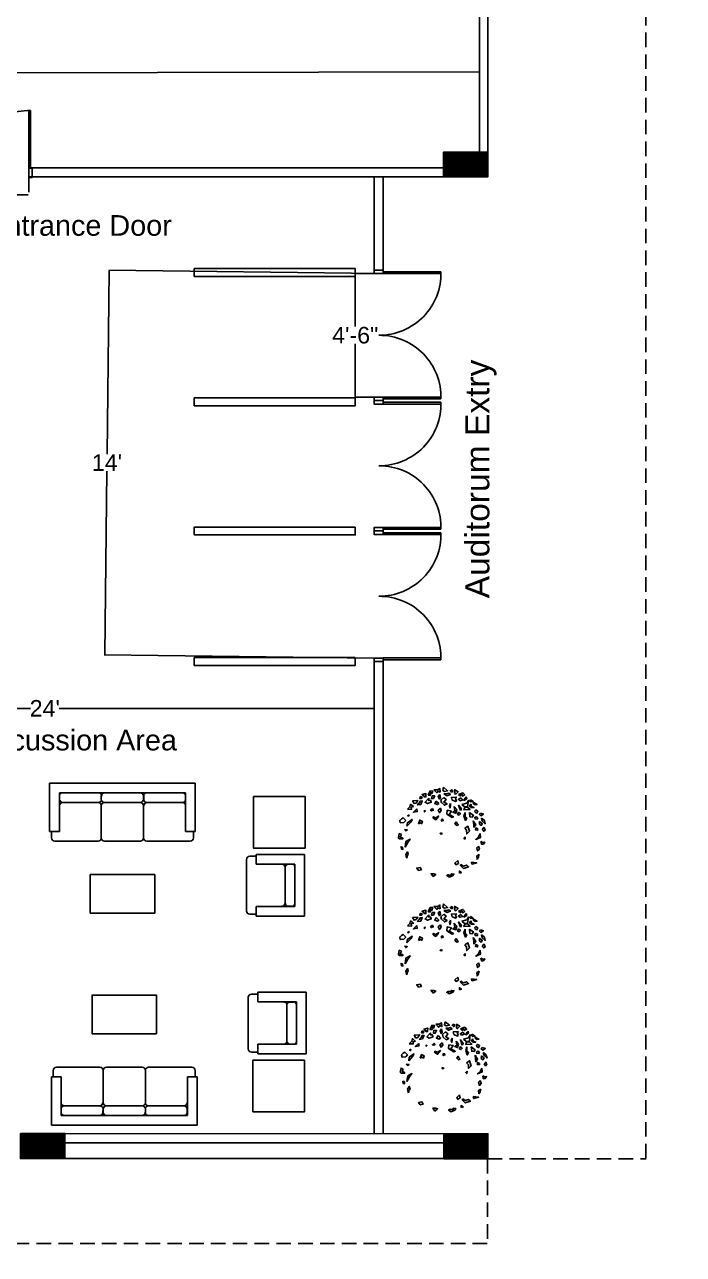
# Model space of a CAD drawing. Header units: inches. Extents: x -913 to 64634, y -1481 to 18188.
# Drawn here: x -252 to 35, y 2962 to 3500 of the extents above; entities that cross this region are included whole.
import ezdxf

# ---------------------------------------------------------------- set-up
doc = ezdxf.new("R2010")
doc.units = ezdxf.units.IN
doc.header["$MEASUREMENT"] = 0
doc.header["$PDMODE"] = 2
doc.linetypes.add('HIDDEN', pattern=[9.525, 6.35, -3.175])
for name, color, linetype in [('01', 1, 'Continuous'), ('1', 7, 'Continuous'), ('Column', 6, 'Continuous'), ('DB wire', 240, 'Continuous'), ('Door', 130, 'Continuous'), ('SB Wire', 11, 'Continuous'), ('Sofa Washroom', 8, 'Continuous'), ('Text', 7, 'Continuous'), ('Wall', 150, 'Continuous')]:
    doc.layers.add(name, color=color, linetype=linetype)
doc.styles.add('ATTR', font='romans.shx', dxfattribs={"width": 0.8, "height": 0.7})
doc.styles.get("Standard").update_dxf_attribs({"font": 'arial.ttf'})
doc.dimstyles.get("Standard").update_dxf_attribs({"dimtxt": 7.25, "dimasz": 0.18, "dimexe": 0.18, "dimexo": 0.0625, "dimgap": 0.09, "dimtad": 0, "dimtih": 1, "dimtoh": 1, "dimdec": 0, "dimzin": 0, "dimdsep": 46, "dimlunit": 4, "dimtxsty": 'Standard', "dimcen": 0.09, "dimadec": 0, "dimazin": 0, "dimtfac": 1, "dimtdec": 0, "dimtofl": 0, "dimtmove": 0, "dimatfit": 3, "dimfxl": 1, "dimtolj": 1, "dimtzin": 0, "dimarcsym": 0})

# ---------------------------------------------------------------- blocks, each defined once
blk = doc.blocks.new('M-MCEN16')
blk.add_lwpolyline([(-0.5, 0.6), (0.5, 0.6), (0.5, 0), (-0.5, 0)], close=True)
blk = doc.blocks.new('M-MC80')
blk.add_lwpolyline([(-0.4, 0), (-0.4, 0.8), (0.4, 0.8), (0.4, 0)], close=True)
blk = doc.blocks.new('DEC1')
for points in [[(-27.902623, 48.490098), (-28.642653, 45.945318), (-26.266303, 45.915268), (-25.694743, 47.690008)], [(-22.482173, 47.292998), (-22.915303, 48.664658), (-25.556323, 50.836408), (-20.701343, 52.081818), (-20.707443, 47.864548)], [(-17.825703, 50.144688), (-15.340965, 55.637398), (-11.893769, 55.475018), (-12.802246, 52.160138), (-14.540878, 53.429518), (-15.347061, 51.420148), (-14.679306, 50.283108)], [(-12.70607, 49.248398), (-13.313744, 45.632738), (-10.937401, 45.602688), (-9.258873, 49.086028)], [(-10.286347, 57.002498), (-6.636353, 53.173978), (-4.977264, 55.300948), (-2.322731, 54.024758), (-2.654549, 58.704078), (-5.640907, 57.002498)], [(-2.654549, 51.047028), (-4.645447, 48.494678), (-3.318176, 45.091538), (-1.990913, 46.793108)], [(2.096443, 60.253408), (0.995445, 56.151728), (3.318161, 54.875548), (7.299967, 55.726328)], [(2.654526, 51.897798), (6.304517, 49.345458), (10.949967, 51.047028), (8.959067, 52.748598), (6.304517, 51.897798)], [(13.272677, 57.002498), (10.949967, 55.726328), (12.609047, 54.024758), (14.268137, 54.875548)], [(16.259037, 52.323198), (16.922667, 53.599378), (16.590857, 57.002498), (20.904477, 54.450148), (17.918117, 51.472418)], [(21.568117, 51.047028), (27.209017, 53.173978), (29.531737, 50.621628), (26.545377, 48.920058), (26.213557, 51.047028), (24.222657, 50.196248), (23.890837, 48.920058)], [(31.522627, 48.069288), (29.863537, 46.367708), (28.536287, 43.389968), (32.186277, 45.516938)], [(-44.561383, 31.831348), (-39.273253, 31.705098), (-39.604093, 34.382268), (-36.824663, 35.356908), (-40.368063, 38.431048), (-41.276543, 35.116178)], [(-38.104163, 42.886048), (-35.982343, 39.207198), (-33.437553, 39.947208), (-31.223573, 43.364378)], [(-32.518103, 32.329788), (-36.831723, 28.075868), (-31.854473, 28.926648)], [(-31.801213, 37.372358), (-27.415503, 38.148518), (-25.333863, 42.636518), (-27.944843, 42.431948), (-29.220293, 39.953298)], [(-17.061733, 46.095918), (-21.688173, 40.867878), (-18.577893, 39.165388), (-13.789101, 40.946228), (-14.889992, 43.454908), (-16.965533, 43.184148)], [(-12.277245, 32.755178), (-14.599968, 30.628218), (-13.604515, 29.777438), (-11.2818, 30.628218)], [(-7.299988, 42.539188), (-9.290886, 39.136068), (-5.640907, 37.859878), (-3.981812, 39.136068)], [(-1.990913, 33.180578), (-4.977264, 30.628218), (-3.318176, 27.225088), (-0.99546, 30.202838)], [(2.322716, 47.218508), (-1.327278, 43.815368), (-0.66365, 40.412228), (3.318161, 37.009098), (6.636337, 38.710668), (2.654526, 40.837618), (5.309077, 44.666158)], [(10.949967, 39.136068), (9.622697, 36.158308), (10.618147, 33.605958), (10.949967, 36.158308)], [(19.245397, 47.643888), (12.277227, 47.218508), (13.272677, 43.815368), (17.918117, 41.688418), (18.913577, 44.240768), (17.254487, 45.516938)], [(15.927217, 35.307528), (16.922667, 29.777438), (14.268137, 28.075868), (17.918117, 26.799688), (19.245397, 31.479008)], [(24.554477, 46.793108), (21.568117, 44.666158), (23.227197, 42.964588), (26.877177, 44.240768)], [(23.890837, 30.202838), (21.568117, 37.009098), (25.218107, 32.329788)], [(25.549927, 37.859878), (32.186277, 39.561448), (34.177167, 43.389968), (33.181717, 35.307528), (29.199917, 34.882128)], [(29.531737, 34.031358), (28.536287, 31.053608), (36.499887, 31.479008), (33.181717, 34.456738)], [(36.831707, 44.240768), (35.836257, 42.539188), (37.163527, 41.263018), (40.481707, 41.688418)], [(37.495347, 38.285278), (35.836257, 35.732928), (38.158977, 34.031358), (41.477157, 34.031358), (38.158977, 35.307528)], [(40.813507, 40.412228), (40.481707, 39.136068), (42.804427, 37.434478), (45.458957, 37.859878)], [(-52.427143, 19.568028), (-50.104423, 20.844198), (-46.786243, 17.441068), (-49.108973, 14.888718), (-53.754413, 14.463338), (-54.418043, 17.441068)], [(-45.127153, 9.784018), (-44.463523, 14.463338), (-38.490813, 18.717258), (-39.818083, 15.739508)], [(-42.472623, 24.672728), (-44.131713, 23.396548), (-42.804433, 22.971158)], [(-30.195383, 13.187148), (-28.536293, 17.866458), (-25.218123, 16.164898), (-26.213573, 13.187148), (-27.872663, 14.463338)], [(-22.563583, 30.628218), (-22.563583, 28.501248), (-21.568133, 29.352038)], [(-5.640907, 20.844198), (-7.963623, 18.291858), (-11.2818, 20.418808), (-11.2818, 22.120378), (-7.963623, 20.844198), (-4.313629, 22.971158)], [(-0.66365, 18.717258), (0.663628, 19.142638), (1.659081, 17.441068), (-0.66365, 16.590288)], [(6.636337, 30.628218), (6.304517, 25.523518), (13.272677, 21.269598), (14.931767, 22.120378), (9.290877, 25.098128), (12.277227, 29.352038)], [(21.568117, 28.075868), (20.240847, 25.098128), (22.231747, 24.247348), (23.890837, 25.948898)], [(29.863537, 27.650488), (28.536287, 22.971158), (30.527177, 17.441068), (32.186277, 20.418808), (29.863537, 22.120378)], [(35.504437, 27.650488), (36.168077, 22.120378), (39.154437, 21.694998), (40.813507, 23.821948)], [(40.481707, 17.015668), (43.799877, 11.910978), (41.477157, 8.507848), (41.145337, 11.910978)], [(44.795317, 26.374298), (42.804427, 28.075868), (42.472607, 29.777438), (43.799877, 31.053608), (46.454417, 29.352038)], [(46.454417, 20.844198), (44.463497, 22.120378), (42.472607, 21.269598), (42.804427, 19.568028), (45.458957, 19.142638)], [(49.772577, 26.799688), (48.445307, 25.098128), (50.436227, 23.396548), (53.754397, 25.523518)], [(48.777127, 16.164898), (48.445307, 12.761768), (50.768037, 11.060198), (52.095307, 13.187148)], [(51.099847, 20.418808), (52.095307, 16.590288), (56.077117, 13.187148), (54.418027, 17.866458)], [(-52.427143, -0.850769), (-55.081683, 0.4254), (-56.077133, -5.104706), (-55.081683, -6.380875), (-50.436243, -6.380875), (-51.099873, -5.104706), (-53.754413, -4.253914)], [(-48.445333, 5.530108), (-46.786243, 3.828518), (-44.795343, 5.104708)], [(-0.66365, 1.276169), (-2.322731, 0.4254), (-1.327278, -0.425384), (0, 0)], [(18.581767, 15.739508), (16.922667, 13.187148), (19.245397, 11.060198), (21.236297, 11.910978), (19.577217, 13.612548)], [(29.531737, 7.231658), (31.854457, 4.679318), (32.186277, 0), (35.504437, 3.403137), (33.513537, 9.784018)], [(46.454417, 6.380878), (46.122607, 4.679318), (43.468057, 5.104708), (43.799877, 7.657058)], [(49.440767, 0.4254), (49.772577, -4.679306), (43.799877, -7.231651), (47.449857, -3.828529)], [(52.095307, 5.955488), (54.086217, 3.403137), (55.745307, 4.679318), (54.418027, 8.082458)], [(-47.449883, -17.015672), (-46.454433, -9.784004), (-41.145353, -6.806266), (-44.131713, -11.06018)], [(30.195357, -3.828529), (28.536287, -5.53009), (29.863537, -6.806266)], [(47.118057, -15.739494), (45.127137, -17.866462), (46.122607, -22.120372), (48.445307, -19.568022)], [(50.436227, -9.784004), (51.099847, -13.187141), (53.754397, -13.187141), (55.413487, -10.634796), (53.090757, -11.06018)], [(-50.768053, -17.015672), (-50.436243, -19.993412), (-52.427143, -19.568022), (-52.758963, -16.590282)], [(-45.458983, -31.478992), (-46.786243, -26.799672), (-44.463523, -23.396552), (-43.468073, -26.374292), (-44.463523, -28.075852)], [(48.113497, -26.799672), (45.127137, -28.501252), (45.458957, -32.755162), (47.118057, -30.202822)], [(-28.204473, -43.389972), (-32.518103, -44.240752), (-30.195383, -47.218492), (-26.545393, -46.367702)], [(20.572657, -34.456732), (16.922667, -37.859872), (18.249947, -39.986832), (21.236297, -38.285262)], [(24.554477, -39.561442), (23.890837, -40.837612), (27.872647, -44.666142), (34.508987, -42.539172), (32.186277, -40.412222), (27.872647, -41.688402)], [(38.158977, -36.583692), (38.822617, -39.136042), (45.127137, -37.434482)], [(-11.2818, -55.300932), (-13.936333, -51.472412), (-10.286347, -51.472412), (-7.963623, -52.323192)], [(9.622697, -56.151712), (6.304517, -54.024762), (8.295417, -52.748592), (8.959067, -53.173982), (12.277227, -53.173982), (12.277227, -51.472412), (15.595407, -51.897802), (14.268137, -54.024762)], [(22.563567, -50.621622), (25.218107, -49.770842), (22.563567, -48.069272)]]:
    blk.add_lwpolyline(points, close=True)
at = {"style": 'ATTR', "width": 0.8, "flags": 9}
blk.add_attdef('ESTCODE', (0, 0), '', height=0.7, dxfattribs=at)
blk = doc.blocks.new('*D105')
at = {"layer": '01', "color": 0, "lineweight": -2, "ltscale": 3, "transparency": 16777216}
for p, q in [((-454.06, 4372.49), (-458.68, 4372.49)), ((-458.5, 4372.31), (-458.5, 4324.08)), ((-458.5, 4268.27), (-458.5, 4316.5)), ((-454.06, 4268.09), (-458.68, 4268.09))]:
    blk.add_line(p, q, dxfattribs=at)
at = {"layer": '01', "color": 0, "ltscale": 3, "transparency": 16777216}
for points in [[(-458.53, 4372.31), (-458.47, 4372.31), (-458.5, 4372.49)], [(-458.53, 4268.27), (-458.47, 4268.27), (-458.5, 4268.09)]]:
    blk.add_solid(points, dxfattribs=at)
at = {"layer": 'DB wire', "color": 0, "linetype": 'HIDDEN', "lineweight": -2, "transparency": 16777216}
for p, q in [((-50.05, 4376), (19.18, 4376)), ((19, 4375.82), (19, 3693.78)), ((19, 3004.28), (19, 3686.32)), ((-50.05, 3004.1), (19.18, 3004.1))]:
    blk.add_line(p, q, dxfattribs=at)
at = {"layer": 'DB wire', "color": 0, "linetype": 'HIDDEN', "transparency": 16777216}
for points in [[(18.97, 4375.82), (19.03, 4375.82), (19, 4376)], [(18.97, 3004.28), (19.03, 3004.28), (19, 3004.1)]]:
    blk.add_solid(points, dxfattribs=at)
at = {"layer": 'Defpoints', "color": 0, "ltscale": 3, "transparency": 16777216}
for p in [(-458.5, 4372.49), (-454, 4372.49), (-454, 4268.09)]:
    blk.add_point(p, dxfattribs=at)
at = {"layer": 'Defpoints', "color": 0, "linetype": 'HIDDEN', "transparency": 16777216}
for p in [(-50.11, 4376), (-50.11, 3004.1), (19, 3004.1)]:
    blk.add_point(p, dxfattribs=at)
at = {"layer": '01', "color": 0, "ltscale": 3, "transparency": 16777216, "insert": (-458.5, 4320.29), "char_height": 7.25, "attachment_point": 5}
blk.add_mtext('\\A1;8\'-8"', dxfattribs=at)
at = {"layer": 'DB wire', "color": 0, "linetype": 'HIDDEN', "transparency": 16777216, "insert": (19, 3690.05), "char_height": 7.25, "attachment_point": 5}
blk.add_mtext('\\A1;114\'-4"', dxfattribs=at)
blk = doc.blocks.new('*D106')
at = {"layer": '01', "color": 0, "lineweight": -2, "ltscale": 3, "transparency": 16777216}
for p, q in [((-538.84, 4360.56), (-538.84, 4360.68)), ((-538.66, 4360.5), (-503.74, 4360.5)), ((-449.43, 4360.5), (-484.34, 4360.5)), ((-449.25, 4360.56), (-449.25, 4360.68))]:
    blk.add_line(p, q, dxfattribs=at)
at = {"layer": '01', "color": 0, "ltscale": 3, "transparency": 16777216}
for points in [[(-538.66, 4360.53), (-538.66, 4360.47), (-538.84, 4360.5)], [(-449.43, 4360.53), (-449.43, 4360.47), (-449.25, 4360.5)]]:
    blk.add_solid(points, dxfattribs=at)
at = {"layer": 'DB wire', "color": 0, "linetype": 'HIDDEN', "lineweight": -2, "transparency": 16777216}
for p, q in [((-557.06, 3004.1), (-557.07, 2966.88)), ((-50.11, 3004.04), (-50.11, 2966.82)), ((-556.89, 2967.06), (-316.28, 2967.03)), ((-50.29, 2967), (-290.9, 2967.03))]:
    blk.add_line(p, q, dxfattribs=at)
at = {"layer": 'DB wire', "color": 0, "linetype": 'HIDDEN', "transparency": 16777216}
for points in [[(-556.89, 2967.09), (-556.89, 2967.03), (-557.07, 2967.06)], [(-50.29, 2967.03), (-50.29, 2966.97), (-50.11, 2967)]]:
    blk.add_solid(points, dxfattribs=at)
at = {"layer": 'Defpoints', "color": 0, "ltscale": 3, "transparency": 16777216}
for p in [(-538.84, 4360.5), (-538.84, 4360.5), (-449.25, 4360.5)]:
    blk.add_point(p, dxfattribs=at)
at = {"layer": 'Defpoints', "color": 0, "linetype": 'HIDDEN', "transparency": 16777216}
for p in [(-557.06, 3004.16), (-50.11, 3004.1), (-50.11, 2967)]:
    blk.add_point(p, dxfattribs=at)
at = {"layer": '01', "color": 0, "ltscale": 3, "transparency": 16777216, "insert": (-494.04, 4360.5), "char_height": 7.25, "attachment_point": 5}
blk.add_mtext('\\A1;7\'-6"', dxfattribs=at)
at = {"layer": 'DB wire', "color": 0, "linetype": 'HIDDEN', "transparency": 16777216, "insert": (-303.59, 2967.03), "char_height": 7.25, "attachment_point": 5}
blk.add_mtext('\\A1;42\'-3"', dxfattribs=at)
blk = doc.blocks.new('*D129')
at = {"layer": '01', "color": 0, "lineweight": -2, "ltscale": 3, "transparency": 16777216}
for p, q in [((-550.67, 3478.23), (-314.96, 3478.74)), ((-53.86, 3479.3), (-289.58, 3478.79)), ((-53.66, 3468.59), (-53.68, 3479.48)), ((-550.83, 3467.52), (-550.85, 3478.41))]:
    blk.add_line(p, q, dxfattribs=at)
at = {"layer": '01', "color": 0, "ltscale": 3, "transparency": 16777216}
for points in [[(-53.86, 3479.33), (-53.86, 3479.27), (-53.68, 3479.3)], [(-550.67, 3478.26), (-550.67, 3478.2), (-550.85, 3478.23)]]:
    blk.add_solid(points, dxfattribs=at)
at = {"layer": 'Defpoints', "color": 0, "ltscale": 3, "transparency": 16777216}
for p in [(-550.85, 3478.23), (-53.66, 3468.53), (-550.83, 3467.45)]:
    blk.add_point(p, dxfattribs=at)
at = {"layer": '01', "color": 0, "ltscale": 3, "transparency": 16777216, "insert": (-302.27, 3478.76), "char_height": 7.25, "attachment_point": 5}
blk.add_mtext('\\A1;41\'-5"', dxfattribs=at)
blk = doc.blocks.new('*D130')
at = {"layer": 'Defpoints', "color": 0, "linetype": 'HIDDEN', "lineweight": -2, "transparency": 16777216}
for p, q in [((-361.59, 3433.07), (-361.59, 3425.32)), ((-250.55, 3433.07), (-250.55, 3425.32)), ((-361.41, 3425.5), (-315.79, 3425.5)), ((-250.73, 3425.5), (-296.34, 3425.5))]:
    blk.add_line(p, q, dxfattribs=at)
at = {"layer": 'Defpoints', "color": 0, "linetype": 'HIDDEN', "transparency": 16777216}
for p in [(-361.59, 3433.13), (-250.55, 3433.13), (-361.59, 3425.5)]:
    blk.add_point(p, dxfattribs=at)
for points in [[(-361.41, 3425.53), (-361.41, 3425.47), (-361.59, 3425.5)], [(-250.73, 3425.53), (-250.73, 3425.47), (-250.55, 3425.5)]]:
    blk.add_solid(points, dxfattribs=at)
at = {"layer": 'Defpoints', "color": 0, "linetype": 'HIDDEN', "transparency": 16777216, "insert": (-306.07, 3425.5), "char_height": 7.25, "attachment_point": 5}
blk.add_mtext('\\A1;9\'-3"', dxfattribs=at)
blk = doc.blocks.new('*D132')
at = {"layer": '01', "color": 0, "lineweight": -2, "ltscale": 3, "transparency": 16777216}
for p, q in [((-215.38, 3392.31), (-216.34, 3312.18)), ((-97.72, 3391.09), (-215.56, 3392.5)), ((-217.38, 3224.58), (-216.43, 3304.72)), ((-99.72, 3223), (-217.56, 3224.41))]:
    blk.add_line(p, q, dxfattribs=at)
at = {"layer": '01', "color": 0, "ltscale": 3, "transparency": 16777216}
for points in [[(-215.41, 3392.31), (-215.35, 3392.31), (-215.38, 3392.49)], [(-217.41, 3224.58), (-217.35, 3224.58), (-217.38, 3224.4)]]:
    blk.add_solid(points, dxfattribs=at)
at = {"layer": 'Defpoints', "color": 0, "ltscale": 3, "transparency": 16777216}
for p in [(-97.66, 3391.09), (-217.38, 3224.4), (-99.66, 3223)]:
    blk.add_point(p, dxfattribs=at)
at = {"layer": '01', "color": 0, "ltscale": 3, "transparency": 16777216, "insert": (-216.38, 3308.45), "char_height": 7.25, "attachment_point": 5}
blk.add_mtext("\\A1;14'", dxfattribs=at)
blk = doc.blocks.new('*D133')
at = {"layer": '01', "color": 0, "lineweight": -2, "ltscale": 3, "transparency": 16777216}
for p, q in [((-99.72, 3391.09), (-108.11, 3391.09)), ((-107.93, 3390.91), (-107.93, 3367.89)), ((-107.93, 3337.27), (-107.93, 3360.3)), ((-99.72, 3337.09), (-108.11, 3337.09))]:
    blk.add_line(p, q, dxfattribs=at)
at = {"layer": '01', "color": 0, "ltscale": 3, "transparency": 16777216}
for points in [[(-107.96, 3390.91), (-107.9, 3390.91), (-107.93, 3391.09)], [(-107.96, 3337.27), (-107.9, 3337.27), (-107.93, 3337.09)]]:
    blk.add_solid(points, dxfattribs=at)
at = {"layer": 'Defpoints', "color": 0, "ltscale": 3, "transparency": 16777216}
for p in [(-107.93, 3391.09), (-99.66, 3391.09), (-99.66, 3337.09)]:
    blk.add_point(p, dxfattribs=at)
at = {"layer": '01', "color": 0, "ltscale": 3, "transparency": 16777216, "insert": (-107.93, 3364.09), "char_height": 7.25, "attachment_point": 5}
blk.add_mtext('\\A1;4\'-6"', dxfattribs=at)
blk = doc.blocks.new('*D140')
at = {"layer": '01', "color": 0, "lineweight": -2, "ltscale": 3, "transparency": 16777216}
for p, q in [((-387.4, 3208.44), (-387.4, 3200.82)), ((-99.66, 3208.44), (-99.66, 3200.82)), ((-387.22, 3201), (-249.83, 3201)), ((-99.84, 3201), (-237.22, 3201))]:
    blk.add_line(p, q, dxfattribs=at)
at = {"layer": '01', "color": 0, "ltscale": 3, "transparency": 16777216}
for points in [[(-387.22, 3201.03), (-387.22, 3200.97), (-387.4, 3201)], [(-99.84, 3201.03), (-99.84, 3200.97), (-99.66, 3201)]]:
    blk.add_solid(points, dxfattribs=at)
at = {"layer": 'Defpoints', "color": 0, "ltscale": 3, "transparency": 16777216}
for p in [(-387.4, 3208.5), (-99.66, 3208.5), (-387.4, 3201)]:
    blk.add_point(p, dxfattribs=at)
at = {"layer": '01', "color": 0, "ltscale": 3, "transparency": 16777216, "insert": (-243.53, 3201), "char_height": 7.25, "attachment_point": 5}
blk.add_mtext("\\A1;24'", dxfattribs=at)

msp = doc.modelspace()

# ---------------------------------------------------------------- hatches: boundary and pattern name
at = {"layer": 'SB Wire', "linetype": 'HIDDEN'}
h = msp.add_hatch(dxfattribs=at)
h.set_pattern_fill('ANSI31', color=6)
h.set_pattern_definition([(45, (-6940.35894, -9331.38699), (-0.0883883476, 0.0883883476), [])])
h.paths.add_polyline_path([(-537.75, 3004.16), (-537.75, 3015.08), (-557.06, 3015.08), (-557.06, 3004.16)])
h.paths.add_polyline_path([(-399.05, 3004.16), (-379.74, 3004.16), (-379.74, 3015.08), (-399.05, 3015.08)])
h.paths.add_polyline_path([(-254.15, 3015.08), (-254.15, 3004.16), (-234.84, 3004.16), (-234.84, 3015.08)])
h.paths.add_polyline_path([(-69.29, 3015.02), (-69.29, 3004.1), (-49.98, 3004.1), (-49.98, 3015.02)])
h.paths.add_polyline_path([(-69.32, 3433.3), (-50.01, 3433.3), (-50.01, 3444.21), (-69.32, 3444.21)])
h.paths.add_polyline_path([(-537.75, 3433.15), (-537.75, 3444.06), (-557.06, 3444.06), (-557.06, 3433.15)])

# ---------------------------------------------------------------- linework, layer by layer
at = {"layer": 'Column'}
for points in [[(-69.32, 3444.21), (-50.01, 3444.21), (-50.01, 3433.3), (-69.32, 3433.3)], [(-254.15, 3015.08), (-234.84, 3015.08), (-234.84, 3004.16), (-254.15, 3004.16)], [(-69.29, 3015.02), (-49.98, 3015.02), (-49.98, 3004.1), (-69.29, 3004.1)]]:
    msp.add_lwpolyline(points, close=True, dxfattribs=at)
at = {"layer": 'Door'}
for p, q in [((-97.59, 3364.09), (-97.33, 3364.09)), ((-97.59, 3307.05), (-97.33, 3307.05)), ((-97.59, 3250), (-97.33, 3250))]:
    msp.add_line(p, q, dxfattribs=at)
for points in [[(-250.55, 3462.33), (-250.55, 3437.13), (-249.78, 3437.13), (-249.78, 3462.32)], [(-70.46, 3391.09), (-95.66, 3391.09), (-95.66, 3391.86), (-70.47, 3391.86)], [(-70.47, 3336.33), (-95.66, 3336.33), (-95.66, 3337.1), (-70.46, 3337.1)], [(-70.46, 3334.05), (-95.66, 3334.05), (-95.66, 3334.82), (-70.47, 3334.82)], [(-70.47, 3279.29), (-95.66, 3279.29), (-95.66, 3280.05), (-70.46, 3280.05)], [(-70.46, 3277), (-95.66, 3277), (-95.66, 3277.77), (-70.47, 3277.77)], [(-70.47, 3222.24), (-95.66, 3222.24), (-95.66, 3223.01), (-70.46, 3223.01)]]:
    msp.add_lwpolyline(points, dxfattribs=at)
for points in [[(-250.55, 3437.13), (-249.02, 3437.13), (-249.02, 3433.13), (-250.55, 3433.13)], [(-107.93, 3393.28), (-178.28, 3393.28), (-178.28, 3389.86), (-107.93, 3389.86)], [(-95.66, 3391.09), (-95.66, 3392.62), (-99.66, 3392.62), (-99.66, 3391.09)], [(-107.93, 3336.68), (-178.28, 3336.68), (-178.28, 3333.26), (-107.93, 3333.26)], [(-95.66, 3335.57), (-95.66, 3337.09), (-99.66, 3337.09), (-99.66, 3335.57)], [(-95.66, 3334.05), (-95.66, 3335.57), (-99.66, 3335.57), (-99.66, 3334.05)], [(-107.93, 3280.24), (-178.28, 3280.24), (-178.28, 3276.81), (-107.93, 3276.81)], [(-95.66, 3278.53), (-95.66, 3280.05), (-99.66, 3280.05), (-99.66, 3278.53)], [(-95.66, 3277), (-95.66, 3278.53), (-99.66, 3278.53), (-99.66, 3277)], [(-107.93, 3223.16), (-178.28, 3223.16), (-178.28, 3219.74), (-107.93, 3219.74)], [(-95.66, 3221.48), (-95.66, 3223), (-99.66, 3223), (-99.66, 3221.48)]]:
    msp.add_lwpolyline(points, close=True, dxfattribs=at)
for centre, start, end in [((-250.55, 3435.33), 88.3721, 180.2743), ((-97.46, 3391.09), 269.7257, 1.6279), ((-97.46, 3337.09), 358.3842, 90), ((-97.46, 3334.05), 269.7257, 1.6279), ((-97.46, 3280.05), 358.3842, 90), ((-97.46, 3277), 269.7257, 1.6279), ((-97.46, 3223), 358.3842, 90)]:
    msp.add_arc(centre, 27, start, end, dxfattribs=at)
at = {"layer": 'Sofa Washroom'}
for p, q in [((-241.41, 3168.31), (-177.78, 3168.31)), ((-241.41, 3168.31), (-241.41, 3147.18)), ((-177.78, 3168.31), (-177.78, 3147.18)), ((-237.18, 3164.08), (-182.01, 3164.08)), ((-237.18, 3164.08), (-237.18, 3147.18)), ((-237.1, 3162.67), (-237.1, 3161.27)), ((-235.69, 3164.08), (-220.1, 3164.08)), ((-218.84, 3162.67), (-218.84, 3161.27)), ((-218.74, 3164.08), (-218.38, 3164.08)), ((-218.69, 3162.96), (-218.65, 3162.67)), ((-217.43, 3164.08), (-201.8, 3164.08)), ((-217.31, 3164.08), (-201.82, 3164.08)), ((-200.39, 3162.67), (-200.39, 3161.27)), ((-200.28, 3162.63), (-200.33, 3160.8)), ((-198.91, 3164.08), (-183.42, 3164.08)), ((-182.01, 3164.08), (-182.01, 3147.18)), ((-182.01, 3162.67), (-182.01, 3161.27)), ((-235.69, 3159.86), (-220.1, 3159.86)), ((-218.84, 3158.45), (-218.84, 3144.37)), ((-217.43, 3159.86), (-201.8, 3159.86)), ((-200.39, 3158.45), (-200.39, 3144.37)), ((-198.91, 3159.85), (-183.42, 3159.85)), ((-241.41, 3147.18), (-237.18, 3147.18)), ((-240.56, 3147.18), (-240.56, 3144.37)), ((-182.01, 3147.18), (-177.78, 3147.18)), ((-178.63, 3147.18), (-178.63, 3144.37)), ((-239.15, 3142.96), (-220.26, 3142.96)), ((-235.75, 3142.96), (-220.26, 3142.96)), ((-217.43, 3142.96), (-201.8, 3142.96)), ((-198.99, 3142.96), (-180.04, 3142.96)), ((-155.42, 3115.8), (-155.42, 3134.91)), ((-155.42, 3112.4), (-155.42, 3134.91)), ((-151.19, 3136.32), (-154.01, 3136.32)), ((-151.19, 3137.17), (-151.19, 3132.94)), ((-130.07, 3137.17), (-151.19, 3137.17)), ((-130.07, 3110.15), (-130.07, 3137.17)), ((-134.3, 3132.94), (-151.19, 3132.94)), ((-138.52, 3115.87), (-138.52, 3131.45)), ((-135.71, 3132.86), (-137.11, 3132.86)), ((-134.3, 3114.38), (-134.3, 3132.94)), ((-134.3, 3115.87), (-134.3, 3131.45)), ((-151.19, 3110.15), (-151.19, 3114.38)), ((-134.3, 3114.38), (-151.19, 3114.38)), ((-135.71, 3114.46), (-137.11, 3114.46)), ((-151.19, 3111), (-154.01, 3111)), ((-130.07, 3110.15), (-151.19, 3110.15)), ((-150.41, 3076.07), (-153.23, 3076.07)), ((-150.41, 3076.92), (-150.41, 3072.69)), ((-129.29, 3076.92), (-150.41, 3076.92)), ((-129.29, 3076.92), (-129.29, 3049.9)), ((-154.64, 3074.67), (-154.64, 3052.16)), ((-154.64, 3071.26), (-154.64, 3052.16)), ((-133.52, 3072.69), (-150.41, 3072.69)), ((-137.74, 3071.2), (-137.74, 3055.62)), ((-134.93, 3072.61), (-136.33, 3072.61)), ((-133.52, 3072.69), (-133.52, 3054.13)), ((-133.52, 3071.2), (-133.52, 3055.62)), ((-150.41, 3049.9), (-150.41, 3054.13)), ((-133.52, 3054.13), (-150.41, 3054.13)), ((-134.93, 3054.21), (-136.33, 3054.21)), ((-150.41, 3050.75), (-153.23, 3050.75)), ((-129.29, 3049.9), (-150.41, 3049.9)), ((-219.46, 3044.11), (-238.41, 3044.11)), ((-201.01, 3044.11), (-216.65, 3044.11)), ((-182.69, 3044.11), (-198.18, 3044.11)), ((-179.29, 3044.11), (-198.18, 3044.11)), ((-236.43, 3039.89), (-240.66, 3039.89)), ((-240.66, 3018.76), (-240.66, 3039.89)), ((-239.81, 3039.89), (-239.81, 3042.7)), ((-236.43, 3022.99), (-236.43, 3039.89)), ((-218.05, 3028.62), (-218.05, 3042.7)), ((-199.6, 3028.62), (-199.6, 3042.7)), ((-177.04, 3039.89), (-181.26, 3039.89)), ((-181.26, 3022.99), (-181.26, 3039.89)), ((-177.88, 3039.89), (-177.88, 3042.7)), ((-177.04, 3018.76), (-177.04, 3039.89)), ((-219.54, 3027.22), (-235.03, 3027.22)), ((-201.01, 3027.21), (-216.65, 3027.21)), ((-182.75, 3027.21), (-198.34, 3027.21)), ((-236.43, 3024.4), (-236.43, 3025.8)), ((-181.26, 3022.99), (-236.43, 3022.99)), ((-219.54, 3022.99), (-235.03, 3022.99)), ((-218.16, 3024.44), (-218.11, 3026.27)), ((-218.06, 3024.4), (-218.06, 3025.8)), ((-201.01, 3022.99), (-216.65, 3022.99)), ((-201.13, 3022.99), (-216.62, 3022.99)), ((-199.71, 3022.99), (-200.06, 3022.99)), ((-199.76, 3024.11), (-199.79, 3024.4)), ((-199.61, 3024.4), (-199.61, 3025.8)), ((-182.75, 3022.99), (-198.34, 3022.99)), ((-181.35, 3024.4), (-181.35, 3025.8)), ((-177.04, 3018.76), (-240.66, 3018.76))]:
    msp.add_line(p, q, dxfattribs=at)
for centre, start, end in [((-235.75, 3162.67), 90, 167.9467), ((-220.1, 3162.67), 12.0533, 90), ((-217.43, 3162.67), 90, 180), ((-201.8, 3162.67), 0, 90), ((-201.69, 3162.67), 358.3509, 90), ((-198.91, 3162.67), 90, 167.9467), ((-183.42, 3162.67), 0, 90), ((-235.69, 3161.27), 180, 270), ((-235.67, 3158.45), 90, 180), ((-220.25, 3158.45), 0, 90), ((-220.1, 3161.27), 270, 340.8019), ((-217.43, 3161.27), 180, 270), ((-217.43, 3158.45), 90, 180), ((-201.8, 3161.27), 270, 0), ((-201.8, 3158.45), 0, 90), ((-199, 3161.27), 199.1981, 270), ((-198.85, 3158.45), 90, 180), ((-183.42, 3161.27), 270, 0), ((-183.42, 3158.45), 0, 90), ((-239.15, 3144.37), 180, 270), ((-220.26, 3144.37), 270, 0), ((-217.43, 3144.37), 180, 270), ((-201.8, 3144.37), 270, 0), ((-198.99, 3144.37), 180, 270), ((-180.04, 3144.37), 270, 0), ((-154.01, 3134.91), 90, 180), ((-139.93, 3131.44), 0, 90), ((-137.11, 3131.45), 90, 180), ((-135.71, 3131.51), 0, 77.9467), ((-139.93, 3115.88), 270, 0), ((-137.11, 3115.87), 180, 270), ((-135.71, 3115.8), 282.0533, 0), ((-154.01, 3112.4), 180, 270), ((-153.23, 3074.67), 90, 180), ((-139.15, 3071.19), 0, 90), ((-136.33, 3071.2), 90, 180), ((-134.93, 3071.26), 0, 77.9467), ((-139.15, 3055.63), 270, 0), ((-136.33, 3055.62), 180, 270), ((-134.93, 3055.56), 282.0533, 0), ((-153.23, 3052.16), 180, 270), ((-238.41, 3042.7), 90, 180), ((-219.46, 3042.7), 0, 90), ((-216.65, 3042.7), 90, 180), ((-201.01, 3042.7), 0, 90), ((-198.18, 3042.7), 90, 180), ((-179.29, 3042.7), 0, 90), ((-235.03, 3028.62), 180, 270), ((-235.03, 3025.8), 90, 180), ((-219.6, 3028.62), 270, 0), ((-219.44, 3025.8), 19.1981, 90), ((-216.65, 3028.62), 180, 270), ((-216.65, 3025.8), 90, 180), ((-201.01, 3028.62), 270, 0), ((-201.01, 3025.8), 0, 90), ((-198.34, 3025.8), 90, 160.8019), ((-198.2, 3028.62), 180, 270), ((-182.77, 3028.62), 270, 0), ((-182.75, 3025.8), 0, 90), ((-235.03, 3024.4), 180, 270), ((-219.54, 3024.4), 270, 347.9467), ((-216.76, 3024.4), 178.3509, 270), ((-216.65, 3024.4), 180, 270), ((-201.01, 3024.4), 270, 0), ((-198.34, 3024.4), 192.0533, 270), ((-182.69, 3024.4), 270, 347.9467)]:
    msp.add_arc(centre, 1.41, start, end, dxfattribs=at)
at = {"layer": 'Wall'}
for p, q in [((-53.66, 3530.34), (-53.66, 3444.21)), ((-50.01, 3444.21), (-50.01, 3530.35)), ((-250.53, 3437.3), (-247.48, 3437.3)), ((-193.48, 3437.3), (-249, 3437.3)), ((-193.48, 3437.3), (-69.32, 3437.3)), ((-250.53, 3433.3), (-247.48, 3433.3)), ((-193.48, 3433.3), (-249.01, 3433.3)), ((-193.48, 3433.3), (-69.32, 3433.3)), ((-99.66, 3433.3), (-99.66, 3391.09)), ((-95.66, 3433.3), (-95.66, 3391.09)), ((-95.66, 3364.15), (-95.66, 3364.03)), ((-99.66, 3337.09), (-99.66, 3334.05)), ((-95.66, 3337.1), (-95.66, 3334.05)), ((-95.66, 3307.11), (-95.66, 3306.99)), ((-95.66, 3307.11), (-95.66, 3306.99)), ((-99.66, 3280.05), (-99.66, 3277)), ((-95.66, 3280.05), (-95.66, 3277)), ((-95.66, 3250.06), (-95.66, 3249.94)), ((-95.66, 3250.06), (-95.66, 3249.94)), ((-99.66, 3223), (-99.66, 3015.02)), ((-95.66, 3223.01), (-95.66, 3015.02)), ((-234.84, 3015.08), (-69.29, 3015.02)), ((-234.84, 3011.08), (-69.29, 3011.02)), ((-234.84, 3004.16), (-69.29, 3004.16))]:
    msp.add_line(p, q, dxfattribs=at)

# ---------------------------------------------------------------- block references
at = {"layer": '1', "xscale": 0.3380145590672097, "yscale": 0.3380145590672097, "zscale": 0.3380145590672097}
for p in [(-70.07, 3146.11), (-70.07, 3095.11), (-69.29, 3043.61)]:
    msp.add_blockref('DEC1', p, dxfattribs=at)
at = {"layer": 'Sofa Washroom', "yscale": 28.16382793200313, "zscale": 28.16382793200313}
for name, p, xscale in [('M-MC80', (-141.09, 3139.87), -28.16382793200313), ('M-MCEN16', (-209.61, 3111.46), 28.16382793200313)]:
    msp.add_blockref(name, p, dxfattribs=dict(at, xscale=xscale))
at = {"layer": 'Sofa Washroom', "xscale": 28.16382793200313, "yscale": 28.16382793200313, "zscale": 28.16382793200313, "rotation": 180}
for name, p in [('M-MCEN16', (-208.83, 3075.61)), ('M-MC80', (-141.34, 3047.2))]:
    msp.add_blockref(name, p, dxfattribs=at)

# ---------------------------------------------------------------- texts
at = {"layer": 'Text'}
for s, p in [('Main Entrance Door', (-299.86, 3407.61)), ('General Discussion Area', (-324.86, 3182.61))]:
    msp.add_text(s, height=9, dxfattribs=at).set_placement(p)
msp.add_text('Auditorum Extry ', height=10.5, rotation=90, dxfattribs=at).set_placement((-49.36, 3249.11))

# ---------------------------------------------------------------- dimensions: what is measured, and where the dimension line sits
at = {"layer": '01', "ltscale": 3}
for p1, p2, distance, picture, middle in [((-454, 4268.09), (-454, 4372.49), 4.5, '*D105', (-458.5, 4320.29)), ((-449.25, 4360.5), (-538.84, 4360.5), 0, '*D106', (-494.04, 4360.5)), ((-53.66, 3468.53), (-550.83, 3467.45), -10.77, '*D129', (-302.27, 3478.76)), ((-97.66, 3391.09), (-99.66, 3223), -117.73, '*D132', (-216.38, 3308.45)), ((-99.66, 3337.09), (-99.66, 3391.09), 8.27, '*D133', (-107.93, 3364.09)), ((-99.66, 3208.5), (-387.4, 3208.5), 7.5, '*D140', (-243.53, 3201))]:
    dim = msp.add_aligned_dim(p1=p1, p2=p2, distance=distance, dimstyle='Standard', dxfattribs=at)
    dim.commit()
    dim.dimension.update_dxf_attribs({"geometry": picture, "text_midpoint": middle})
at = {"layer": 'DB wire', "linetype": 'HIDDEN'}
for p1, distance, picture, middle in [((-50.11, 4376), 69.11, '*D105', (19, 3690.05)), ((-557.06, 3004.16), -37.1, '*D106', (-303.59, 2967.03))]:
    dim = msp.add_aligned_dim(p1=p1, p2=(-50.11, 3004.1), distance=distance, dimstyle='Standard', dxfattribs=at)
    dim.commit()
    dim.dimension.update_dxf_attribs({"geometry": picture, "text_midpoint": middle})
at = {"layer": 'Defpoints', "linetype": 'HIDDEN'}
dim = msp.add_aligned_dim(p1=(-250.55, 3433.13), p2=(-361.59, 3433.13), distance=7.63, dimstyle='Standard', dxfattribs=at)
dim.commit()
dim.dimension.update_dxf_attribs({"geometry": '*D130', "text_midpoint": (-306.07, 3425.5)})

doc.saveas('drawing.dxf')
